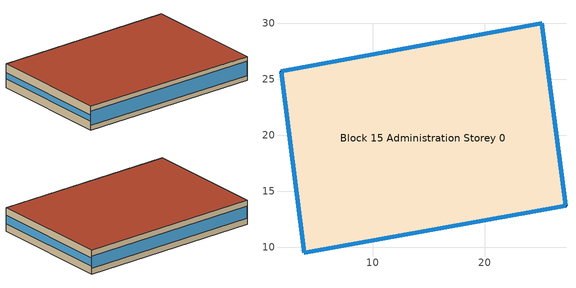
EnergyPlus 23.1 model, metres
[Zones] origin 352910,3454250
Block 15 Administration Storey 0
 floor ground (Project Floor): 25.09,30.02 27.25,13.69 3.84,9.47 1.78,25.69 z0
 wall outside (Project Wall): 1.78,25.69 3.84,9.47 27.25,13.69 25.09,30.02 1.78,25.69 z0:3
 window (Administration_west_window_construction): 1.78,25.68 3.84,9.48 z1.12:1.88
 window (Administration_south_window_construction): 3.85,9.47 27.24,13.69 z0.6:2.4
 window (Administration_east_window_construction): 27.25,13.7 25.09,30.01 z0.98:2.02
 window (Administration_north_window_construction): 25.08,30.02 1.79,25.69 z0.75:2.25
 roof outside (Project Flat Roof): 27.25,13.69 25.09,30.02 1.78,25.69 3.84,9.47 z3
[Building]
Building_1: North Axis=0; Terrain=City; Loads Convergence Tolerance Value=0.04; Temperature Convergence Tolerance Value=0.4; Solar Distribution=FullExterior; Maximum Number of Warmup Days=25; Minimum Number of Warmup Days=6
[Site:Location]
CHN Design_Conditions: Latitude=30; Longitude=114; Time Zone=8; Elevation=12
[SIZINGPERIOD:DESIGNDAY] Day of Month=21; DryBulb Temperature Range Modifier Type=DefaultMultipliers; Humidity Condition Type=Wetbulb; Barometric Pressure=101181; Rain Indicator=No; Snow Indicator=No; Daylight Saving Time Indicator=No; Sky Clearness=0; Begin Environment Reset Mode=FullResetAtBeginEnvironment
Name | Month | Day Type | Maximum DryBulb Temperature | Daily DryBulb Temperature Range | Wetbulb or DewPoint at Maximum DryBulb | Wind Speed | Wind Direction | Solar Model Indicator | ASHRAE Clear Sky Optical Depth for Beam Irradiance taub | ASHRAE Clear Sky Optical Depth for Diffuse Irradiance taud
Ann Htg 99.6% Condns DB | 1 | WinterDesignDay | -10 | 0 | -4.8 | 1 | 340 | ASHRAEClearSky | 0 | 0
Ann Clg .4% Condns DB=>MWB | 7 | SummerDesignDay | 40 | 6.6 | 27.1 | 3.5 | 220 | ASHRAETau | 0.781 | 1.413
[MATERIAL]
DefaultMaterial: Roughness=Rough; Thickness=0.1; Conductivity=0.1; Density=1000; Specific Heat=1000; Thermal Absorptance=0.9; Solar Absorptance=0.7; Visible Absorptance=0.7
[WINDOWMATERIAL:SIMPLEGLAZINGSYSTEM] UFactor=1.6; Visible Transmittance=0.6
Name | Solar Heat Gain Coefficient
Administration_east_window; Administration_south_window; Administration_west_window | 0.3
Administration_north_window | 0.35
[CONSTRUCTION]
Project Wall; Project Floor; Project Flat Roof: DefaultMaterial
Administration_east_window_construction: Administration_east_window
Administration_south_window_construction: Administration_south_window
Administration_west_window_construction: Administration_west_window
Administration_north_window_construction: Administration_north_window
[SPACE]
Block 15 Administration Storey 0_space: Zone=Block 15 Administration Storey 0; Ceiling Height=autocalculate; Volume=autocalculate; Floor Area=autocalculate; Space Type=Administration
[SPACELIST]
Administration: Block 15 Administration Storey 0_space
[ZONE]
Block 15 Administration Storey 0: Type=1; Multiplier=1; Ceiling Height=autocalculate; Volume=autocalculate; Floor Area=autocalculate; Part of Total Floor Area=Yes
[PEOPLE]
People_for_administration: Zone or ZoneList or Space or SpaceList=Administration; Number of People Schedule=SeasonalSchedule_Schedule_administration_people; Number of People Calculation Method=People/Area; People per Floor Area=0.125; Fraction Radiant=0.3; Sensible Heat Fraction=autocalculate; Activity Level Schedule=SeasonalSchedule_Schedule_administration_activity; Carbon Dioxide Generation Rate=3.82e-08; Enable ASHRAE 55 Comfort Warnings=No; Mean Radiant Temperature Calculation Type=ZoneAveraged; Clothing Insulation Calculation Method=ClothingInsulationSchedule; Cold Stress Temperature Threshold=15.56; Heat Stress Temperature Threshold=30
[LIGHTS]
Light_for_administration: Zone or ZoneList or Space or SpaceList=Administration; Schedule=SeasonalSchedule_administration_lighting; Design Level Calculation Method=Watts/Area; Watts per Zone Floor Area=8; Return Air Fraction=0; Fraction Radiant=0.32; Fraction Visible=0.25; Fraction Replaceable=1; EndUse Subcategory=General; Return Air Fraction Calculated from Plenum Temperature=No; Return Air Fraction Function of Plenum Temperature Coefficient 1=0; Return Air Fraction Function of Plenum Temperature Coefficient 2=0
[ELECTRICEQUIPMENT]
Equipment_for_administration: Zone or ZoneList or Space or SpaceList=Administration; Schedule=SeasonalSchedule_Schedule_administration_equipment; Design Level Calculation Method=Watts/Area; Watts per Zone Floor Area=15; Fraction Latent=0; Fraction Radiant=0; Fraction Lost=0; EndUse Subcategory=Electric Equipment
[DAYLIGHTING:CONTROLS]
Dlight_Block 15 Administration Storey 0: Zone or Space=Block 15 Administration Storey 0; Glare Calculation Daylighting Reference Point=Rpoint_Block 15 Administration Storey 0; Daylighting Reference Point 1=Rpoint_Block 15 Administration Storey 0; Illuminance Setpoint at Reference Point 1=300
[HVACTEMPLATE:THERMOSTAT]
Name | Heating Setpoint Schedule | Cooling Setpoint Schedule
Thermostat_for_office | SeasonalSchedule_office_heating | SeasonalSchedule_office_cooling
Thermostat_for_commercial | SeasonalSchedule_commerical_heating | SeasonalSchedule_commerical_cooling
Thermostat_for_residential | SeasonalSchedule_residential_heating | SeasonalSchedule_residential_cooling
Thermostat_for_school | SeasonalSchedule_school_heating | SeasonalSchedule_school_cooling
Thermostat_for_hospital | SeasonalSchedule_hospital_heating | SeasonalSchedule_hospital_cooling
Thermostat_for_industrial | SeasonalSchedule_Industrial_heating | SeasonalSchedule_Industrial_cooling
Thermostat_for_transport | SeasonalSchedule_transport_heating | SeasonalSchedule_transport_cooling
Thermostat_for_administration | SeasonalSchedule_administration_heating | SeasonalSchedule_administration_cooling
[HVACTEMPLATE:ZONE:IDEALLOADSAIRSYSTEM]
Block 15 Administration Storey 0: Template Thermostat=Thermostat_for_administration; Maximum Heating Supply Air Temperature=50; Minimum Cooling Supply Air Temperature=13; Maximum Heating Supply Air Humidity Ratio=0.0156; Minimum Cooling Supply Air Humidity Ratio=0.0077; Heating Limit=NoLimit; Cooling Limit=NoLimit; Dehumidification Control Type=ConstantSensibleHeatRatio; Cooling Sensible Heat Ratio=0.7; Dehumidification Setpoint=60; Humidification Control Type=None; Humidification Setpoint=30; Outdoor Air Method=DetailedSpecification; Outdoor Air Flow Rate per Person=0.00944; Outdoor Air Flow Rate per Zone Floor Area=0; Outdoor Air Flow Rate per Zone=0; Design Specification Outdoor Air Object=Ventilation_for_administration; Demand Controlled Ventilation Type=None; Outdoor Air Economizer Type=NoEconomizer; Heat Recovery Type=None; Sensible Heat Recovery Effectiveness=0.7; Latent Heat Recovery Effectiveness=0.65
[DESIGNSPECIFICATION:OUTDOORAIR]
Ventilation_for_administration: Outdoor Air Method=Flow/Person; Outdoor Air Flow per Person=0.00833333; Outdoor Air Flow per Zone Floor Area=0; Outdoor Air Flow per Zone=0; Outdoor Air Flow Air Changes per Hour=0
[SCHEDULE:DAY:HOURLY]
Schedule_administration_heating_summer_hourly; Schedule_commerical_heating_summer_hourly; Schedule_residential_heating_summer_hourly; Schedule_school_heating_summer_hourly; Schedule_hospital_heating_summer_hourly; Schedule_Industrial_heating_summer_hourly; Schedule_transport_heating_summer_hourly; Schedule_office_heating_summer_hourly: -20, -20, -20, -20, -20, -20, -20, -20, -20, -20, -20, -20, -20, -20, -20, -20, -20, -20, -20, -20, -20, -20, -20, -20
Schedule_administration_heating_winnter_weekday_hourly: 5, 5, 5, 5, 5, 5, 12, 12, 18, 20, 20, 20, 20, 20, 20, 20, 20, 20, 18, 5, 5, 5, 5, 5
Schedule_administration_heating_winnter_holiday_hourly; Schedule_school_heating_winnter_holiday_hourly: 5, 5, 5, 5, 5, 5, 5, 5, 5, 5, 5, 5, 5, 5, 5, 5, 5, 5, 5, 5, 5, 5, 5, 5
Schedule_administration_cooling_winter_hourly; Schedule_administration_cooling_summer_holiday_hourly; Schedule_commerical_cooling_winter_hourly; Schedule_residential_cooling_winter_hourly; Schedule_school_cooling_winter_hourly; Schedule_school_cooling_summer_holiday_hourly; Schedule_hospital_cooling_winter_hourly; Schedule_Industrial_cooling_winter_hourly; Schedule_transport_cooling_winter_hourly; Schedule_office_cooling_winter_hourly: 50, 50, 50, 50, 50, 50, 50, 50, 50, 50, 50, 50, 50, 50, 50, 50, 50, 50, 50, 50, 50, 50, 50, 50
Schedule_administration_cooling_summer_weekday_hourly: 50, 50, 50, 50, 50, 50, 50, 28, 26, 26, 26, 26, 26, 26, 26, 26, 26, 26, 50, 50, 50, 50, 50, 50
Schedule_administration_lighting_weekday_hourly: 0.2, 0.2, 0.2, 0.2, 0.2, 0.2, 0.2, 0.5, 0.95, 0.95, 0.95, 0.8, 0.8, 0.95, 0.95, 0.95, 0.95, 0.95, 0.3, 0.2, 0.2, 0.2, 0.2, 0.2
Schedule_administration_lighting_holiday_hourly: 0.2, 0.2, 0.2, 0.2, 0.2, 0.2, 0.2, 0.25, 0.475, 0.475, 0.475, 0.4, 0.4, 0.475, 0.475, 0.475, 0.475, 0.475, 0.2, 0.2, 0.2, 0.2, 0.2, 0.2
Schedule_administration_equipment_weekday_hourly: 0.2, 0.2, 0.2, 0.2, 0.2, 0.2, 0.2, 0.5, 0.95, 0.95, 0.95, 0.5, 0.5, 0.95, 0.95, 0.95, 0.95, 0.3, 0.2, 0.2, 0.2, 0.2, 0.2, 0.2
Schedule_administration_equipment_holiday_hourly: 0.2, 0.2, 0.2, 0.2, 0.2, 0.2, 0.2, 0.25, 0.475, 0.475, 0.475, 0.25, 0.25, 0.475, 0.475, 0.475, 0.475, 0.2, 0.2, 0.2, 0.2, 0.2, 0.2, 0.2
Schedule_administration_people_weekday_hourly: 0, 0, 0, 0, 0, 0, 0.1, 0.5, 0.95, 0.95, 0.95, 0.8, 0.8, 0.95, 0.95, 0.95, 0.95, 0.3, 0.1, 0, 0, 0, 0, 0
Schedule_administration_people_holiday_hourly: 0, 0, 0, 0, 0, 0, 0.02, 0.1, 0.19, 0.19, 0.19, 0.16, 0.16, 0.19, 0.19, 0.19, 0.19, 0.06, 0.02, 0, 0, 0, 0, 0
Schedule_administration_activity_weekday_hourly; Schedule_administration_activity_holiday_hourly: 144, 144, 144, 144, 144, 144, 144, 144, 144, 144, 144, 144, 144, 144, 144, 144, 144, 144, 144, 144, 144, 144, 144, 144
Schedule_commerical_heating_winnter_weekday_hourly; Schedule_commerical_heating_winnter_holiday_hourly: 5, 5, 5, 5, 5, 5, 12, 16, 18, 18, 18, 18, 18, 18, 18, 18, 18, 18, 18, 18, 12, 5, 5, 5
Schedule_commerical_cooling_summer_weekday_hourly; Schedule_commerical_cooling_summer_holiday_hourly: 50, 50, 50, 50, 50, 50, 50, 28, 24, 24, 24, 24, 24, 24, 24, 24, 24, 24, 24, 24, 24, 28, 50, 50
Schedule_residential_heating_winnter_weekday_hourly; Schedule_residential_heating_winnter_holiday_hourly: 18, 18, 18, 18, 18, 18, 18, -20, -20, -20, -20, -20, -20, -20, -20, -20, -20, -20, -20, -20, 18, 18, 18, 18
Schedule_residential_cooling_summer_weekday_hourly; Schedule_residential_cooling_summer_holiday_hourly: 26, 26, 26, 26, 26, 26, 26, 50, 50, 50, 50, 50, 50, 50, 50, 50, 50, 50, 50, 50, 26, 26, 26, 26
Schedule_school_heating_winnter_weekday_hourly: 5, 5, 5, 5, 5, 12, 18, 20, 20, 20, 20, 20, 20, 20, 20, 20, 20, 20, 18, 12, 5, 5, 5, 5
Schedule_school_cooling_summer_weekday_hourly: 50, 50, 50, 50, 50, 50, 28, 26, 26, 26, 26, 26, 26, 26, 26, 26, 26, 26, 50, 50, 50, 50, 50, 50
Schedule_hospital_heating_winnter_weekday_hourly; Schedule_hospital_heating_winnter_holiday_hourly: 22, 22, 22, 22, 22, 22, 22, 22, 22, 22, 22, 22, 22, 22, 22, 22, 22, 22, 22, 22, 22, 22, 22, 22
Schedule_hospital_cooling_summer_weekday_hourly; Schedule_hospital_cooling_summer_holiday_hourly: 26, 26, 26, 26, 26, 26, 26, 26, 26, 26, 26, 26, 26, 26, 26, 26, 26, 26, 26, 26, 26, 26, 26, 26
Schedule_Industrial_heating_winnter_weekday_hourly; Schedule_Industrial_heating_winnter_holiday_hourly: -20, -20, -20, -20, -20, -20, 18, 18, 18, 18, 18, 18, 18, 18, 18, 18, 18, 18, 18, -20, -20, -20, -20, -20
Schedule_Industrial_cooling_summer_weekday_hourly; Schedule_Industrial_cooling_summer_holiday_hourly: 50, 50, 50, 50, 50, 50, 50, 28, 28, 28, 28, 28, 28, 28, 28, 28, 28, 28, 28, 50, 50, 50, 50, 50
Schedule_transport_heating_winnter_weekday_hourly; Schedule_transport_heating_winnter_holiday_hourly: 18, 18, 18, 18, 18, 18, 20, 20, 20, 20, 20, 20, 20, 20, 20, 20, 20, 20, 20, 20, 20, 20, 18, 18
Schedule_transport_cooling_summer_weekday_hourly; Schedule_transport_cooling_summer_holiday_hourly: 26, 26, 26, 26, 26, 26, 26, 24, 24, 24, 25, 24, 24, 24, 24, 24, 24, 24, 24, 24, 24, 24, 26, 28
Schedule_office_heating_winnter_weekday_hourly: 5, 5, 5, 5, 5, 5, 12, 18, 20, 20, 20, 20, 20, 20, 20, 20, 20, 20, 20, 18, 12, 5, 5, 5
Schedule_office_heating_winnter_holiday_hourly: 5, 5, 5, 5, 5, 5, 5, 5, 5, 16, 16, 16, 16, 16, 16, 16, 16, 5, 5, 5, 5, 5, 5, 5
Schedule_office_cooling_summer_weekday_hourly: 50, 50, 50, 50, 50, 50, 28, 26, 26, 26, 26, 26, 26, 26, 26, 26, 26, 26, 26, 26, 50, 50, 50, 50
Schedule_office_cooling_summer_holiday_hourly: 50, 50, 50, 50, 50, 50, 50, 50, 50, 50, 50, 26, 26, 26, 26, 26, 26, 50, 50, 50, 50, 50, 50, 50
[SCHEDULE:WEEK:DAILY]
Schedule_office_heating_summer_weekly: Schedule_office_heating_summer_hourly, Schedule_office_heating_summer_hourly, Schedule_office_heating_summer_hourly, Schedule_office_heating_summer_hourly, Schedule_office_heating_summer_hourly, Schedule_office_heating_summer_hourly, Schedule_office_heating_summer_hourly, Schedule_office_heating_summer_hourly, Schedule_office_heating_summer_hourly, Schedule_office_heating_summer_hourly, Schedule_office_heating_summer_hourly, Schedule_office_heating_summer_hourly
Schedule_office_heating_winnter_weekly: Schedule_office_heating_winnter_holiday_hourly, Schedule_office_heating_winnter_weekday_hourly, Schedule_office_heating_winnter_weekday_hourly, Schedule_office_heating_winnter_weekday_hourly, Schedule_office_heating_winnter_weekday_hourly, Schedule_office_heating_winnter_weekday_hourly, Schedule_office_heating_winnter_holiday_hourly, Schedule_office_heating_winnter_holiday_hourly, Schedule_office_heating_winnter_weekday_hourly, Schedule_office_heating_winnter_weekday_hourly, Schedule_office_heating_winnter_holiday_hourly, Schedule_office_heating_winnter_holiday_hourly
Schedule_office_cooling_winnter_weekly: Schedule_office_cooling_winter_hourly, Schedule_office_cooling_winter_hourly, Schedule_office_cooling_winter_hourly, Schedule_office_cooling_winter_hourly, Schedule_office_cooling_winter_hourly, Schedule_office_cooling_winter_hourly, Schedule_office_cooling_winter_hourly, Schedule_office_cooling_winter_hourly, Schedule_office_cooling_winter_hourly, Schedule_office_cooling_winter_hourly, Schedule_office_cooling_winter_hourly, Schedule_office_cooling_winter_hourly
Schedule_office_cooling_summer_weekly: Schedule_office_cooling_summer_holiday_hourly, Schedule_office_cooling_summer_weekday_hourly, Schedule_office_cooling_summer_weekday_hourly, Schedule_office_cooling_summer_weekday_hourly, Schedule_office_cooling_summer_weekday_hourly, Schedule_office_cooling_summer_weekday_hourly, Schedule_office_cooling_summer_holiday_hourly, Schedule_office_cooling_summer_holiday_hourly, Schedule_office_cooling_summer_weekday_hourly, Schedule_office_cooling_summer_weekday_hourly, Schedule_office_cooling_summer_holiday_hourly, Schedule_office_cooling_summer_holiday_hourly
Schedule_commerical_heating_summer_weekly: Schedule_commerical_heating_summer_hourly, Schedule_commerical_heating_summer_hourly, Schedule_commerical_heating_summer_hourly, Schedule_commerical_heating_summer_hourly, Schedule_commerical_heating_summer_hourly, Schedule_commerical_heating_summer_hourly, Schedule_commerical_heating_summer_hourly, Schedule_commerical_heating_summer_hourly, Schedule_commerical_heating_summer_hourly, Schedule_commerical_heating_summer_hourly, Schedule_commerical_heating_summer_hourly, Schedule_commerical_heating_summer_hourly
Schedule_commerical_heating_winnter_weekly: Schedule_commerical_heating_winnter_holiday_hourly, Schedule_commerical_heating_winnter_weekday_hourly, Schedule_commerical_heating_winnter_weekday_hourly, Schedule_commerical_heating_winnter_weekday_hourly, Schedule_commerical_heating_winnter_weekday_hourly, Schedule_commerical_heating_winnter_weekday_hourly, Schedule_commerical_heating_winnter_holiday_hourly, Schedule_commerical_heating_winnter_holiday_hourly, Schedule_commerical_heating_winnter_weekday_hourly, Schedule_commerical_heating_winnter_weekday_hourly, Schedule_commerical_heating_winnter_holiday_hourly, Schedule_commerical_heating_winnter_holiday_hourly
Schedule_commerical_cooling_winnter_weekly: Schedule_commerical_cooling_winter_hourly, Schedule_commerical_cooling_winter_hourly, Schedule_commerical_cooling_winter_hourly, Schedule_commerical_cooling_winter_hourly, Schedule_commerical_cooling_winter_hourly, Schedule_commerical_cooling_winter_hourly, Schedule_commerical_cooling_winter_hourly, Schedule_commerical_cooling_winter_hourly, Schedule_commerical_cooling_winter_hourly, Schedule_commerical_cooling_winter_hourly, Schedule_commerical_cooling_winter_hourly, Schedule_commerical_cooling_winter_hourly
Schedule_commerical_cooling_summer_weekly: Schedule_commerical_cooling_summer_holiday_hourly, Schedule_commerical_cooling_summer_weekday_hourly, Schedule_commerical_cooling_summer_weekday_hourly, Schedule_commerical_cooling_summer_weekday_hourly, Schedule_commerical_cooling_summer_weekday_hourly, Schedule_commerical_cooling_summer_weekday_hourly, Schedule_commerical_cooling_summer_holiday_hourly, Schedule_commerical_cooling_summer_holiday_hourly, Schedule_commerical_cooling_summer_weekday_hourly, Schedule_commerical_cooling_summer_weekday_hourly, Schedule_commerical_cooling_summer_holiday_hourly, Schedule_commerical_cooling_summer_holiday_hourly
Schedule_residential_heating_summer_weekly: Schedule_residential_heating_summer_hourly, Schedule_residential_heating_summer_hourly, Schedule_residential_heating_summer_hourly, Schedule_residential_heating_summer_hourly, Schedule_residential_heating_summer_hourly, Schedule_residential_heating_summer_hourly, Schedule_residential_heating_summer_hourly, Schedule_residential_heating_summer_hourly, Schedule_residential_heating_summer_hourly, Schedule_residential_heating_summer_hourly, Schedule_residential_heating_summer_hourly, Schedule_residential_heating_summer_hourly
Schedule_residential_heating_winnter_weekly: Schedule_residential_heating_winnter_holiday_hourly, Schedule_residential_heating_winnter_weekday_hourly, Schedule_residential_heating_winnter_weekday_hourly, Schedule_residential_heating_winnter_weekday_hourly, Schedule_residential_heating_winnter_weekday_hourly, Schedule_residential_heating_winnter_weekday_hourly, Schedule_residential_heating_winnter_holiday_hourly, Schedule_residential_heating_winnter_holiday_hourly, Schedule_residential_heating_winnter_weekday_hourly, Schedule_residential_heating_winnter_weekday_hourly, Schedule_residential_heating_winnter_holiday_hourly, Schedule_residential_heating_winnter_holiday_hourly
Schedule_residential_cooling_winnter_weekly: Schedule_residential_cooling_winter_hourly, Schedule_residential_cooling_winter_hourly, Schedule_residential_cooling_winter_hourly, Schedule_residential_cooling_winter_hourly, Schedule_residential_cooling_winter_hourly, Schedule_residential_cooling_winter_hourly, Schedule_residential_cooling_winter_hourly, Schedule_residential_cooling_winter_hourly, Schedule_residential_cooling_winter_hourly, Schedule_residential_cooling_winter_hourly, Schedule_residential_cooling_winter_hourly, Schedule_residential_cooling_winter_hourly
Schedule_residential_cooling_summer_weekly: Schedule_residential_cooling_summer_holiday_hourly, Schedule_residential_cooling_summer_weekday_hourly, Schedule_residential_cooling_summer_weekday_hourly, Schedule_residential_cooling_summer_weekday_hourly, Schedule_residential_cooling_summer_weekday_hourly, Schedule_residential_cooling_summer_weekday_hourly, Schedule_residential_cooling_summer_holiday_hourly, Schedule_residential_cooling_summer_holiday_hourly, Schedule_residential_cooling_summer_weekday_hourly, Schedule_residential_cooling_summer_weekday_hourly, Schedule_residential_cooling_summer_holiday_hourly, Schedule_residential_cooling_summer_holiday_hourly
Schedule_school_heating_summer_weekly: Schedule_school_heating_summer_hourly, Schedule_school_heating_summer_hourly, Schedule_school_heating_summer_hourly, Schedule_school_heating_summer_hourly, Schedule_school_heating_summer_hourly, Schedule_school_heating_summer_hourly, Schedule_school_heating_summer_hourly, Schedule_school_heating_summer_hourly, Schedule_school_heating_summer_hourly, Schedule_school_heating_summer_hourly, Schedule_school_heating_summer_hourly, Schedule_school_heating_summer_hourly
Schedule_school_heating_winnter_weekly: Schedule_school_heating_winnter_holiday_hourly, Schedule_school_heating_winnter_weekday_hourly, Schedule_school_heating_winnter_weekday_hourly, Schedule_school_heating_winnter_weekday_hourly, Schedule_school_heating_winnter_weekday_hourly, Schedule_school_heating_winnter_weekday_hourly, Schedule_school_heating_winnter_holiday_hourly, Schedule_school_heating_winnter_holiday_hourly, Schedule_school_heating_winnter_weekday_hourly, Schedule_school_heating_winnter_weekday_hourly, Schedule_school_heating_winnter_holiday_hourly, Schedule_school_heating_winnter_holiday_hourly
Schedule_school_cooling_winnter_weekly: Schedule_school_cooling_winter_hourly, Schedule_school_cooling_winter_hourly, Schedule_school_cooling_winter_hourly, Schedule_school_cooling_winter_hourly, Schedule_school_cooling_winter_hourly, Schedule_school_cooling_winter_hourly, Schedule_school_cooling_winter_hourly, Schedule_school_cooling_winter_hourly, Schedule_school_cooling_winter_hourly, Schedule_school_cooling_winter_hourly, Schedule_school_cooling_winter_hourly, Schedule_school_cooling_winter_hourly
Schedule_school_cooling_summer_weekly: Schedule_school_cooling_summer_holiday_hourly, Schedule_school_cooling_summer_weekday_hourly, Schedule_school_cooling_summer_weekday_hourly, Schedule_school_cooling_summer_weekday_hourly, Schedule_school_cooling_summer_weekday_hourly, Schedule_school_cooling_summer_weekday_hourly, Schedule_school_cooling_summer_holiday_hourly, Schedule_school_cooling_summer_holiday_hourly, Schedule_school_cooling_summer_weekday_hourly, Schedule_school_cooling_summer_weekday_hourly, Schedule_school_cooling_summer_holiday_hourly, Schedule_school_cooling_summer_holiday_hourly
Schedule_hospital_heating_summer_weekly: Schedule_hospital_heating_summer_hourly, Schedule_hospital_heating_summer_hourly, Schedule_hospital_heating_summer_hourly, Schedule_hospital_heating_summer_hourly, Schedule_hospital_heating_summer_hourly, Schedule_hospital_heating_summer_hourly, Schedule_hospital_heating_summer_hourly, Schedule_hospital_heating_summer_hourly, Schedule_hospital_heating_summer_hourly, Schedule_hospital_heating_summer_hourly, Schedule_hospital_heating_summer_hourly, Schedule_hospital_heating_summer_hourly
Schedule_hospital_heating_winnter_weekly: Schedule_hospital_heating_winnter_holiday_hourly, Schedule_hospital_heating_winnter_weekday_hourly, Schedule_hospital_heating_winnter_weekday_hourly, Schedule_hospital_heating_winnter_weekday_hourly, Schedule_hospital_heating_winnter_weekday_hourly, Schedule_hospital_heating_winnter_weekday_hourly, Schedule_hospital_heating_winnter_holiday_hourly, Schedule_hospital_heating_winnter_holiday_hourly, Schedule_hospital_heating_winnter_weekday_hourly, Schedule_hospital_heating_winnter_weekday_hourly, Schedule_hospital_heating_winnter_holiday_hourly, Schedule_hospital_heating_winnter_holiday_hourly
Schedule_hospital_cooling_winnter_weekly: Schedule_hospital_cooling_winter_hourly, Schedule_hospital_cooling_winter_hourly, Schedule_hospital_cooling_winter_hourly, Schedule_hospital_cooling_winter_hourly, Schedule_hospital_cooling_winter_hourly, Schedule_hospital_cooling_winter_hourly, Schedule_hospital_cooling_winter_hourly, Schedule_hospital_cooling_winter_hourly, Schedule_hospital_cooling_winter_hourly, Schedule_hospital_cooling_winter_hourly, Schedule_hospital_cooling_winter_hourly, Schedule_hospital_cooling_winter_hourly
Schedule_hospital_cooling_summer_weekly: Schedule_hospital_cooling_summer_holiday_hourly, Schedule_hospital_cooling_summer_weekday_hourly, Schedule_hospital_cooling_summer_weekday_hourly, Schedule_hospital_cooling_summer_weekday_hourly, Schedule_hospital_cooling_summer_weekday_hourly, Schedule_hospital_cooling_summer_weekday_hourly, Schedule_hospital_cooling_summer_holiday_hourly, Schedule_hospital_cooling_summer_holiday_hourly, Schedule_hospital_cooling_summer_weekday_hourly, Schedule_hospital_cooling_summer_weekday_hourly, Schedule_hospital_cooling_summer_holiday_hourly, Schedule_hospital_cooling_summer_holiday_hourly
Schedule_Industrial_heating_summer_weekly: Schedule_Industrial_heating_summer_hourly, Schedule_Industrial_heating_summer_hourly, Schedule_Industrial_heating_summer_hourly, Schedule_Industrial_heating_summer_hourly, Schedule_Industrial_heating_summer_hourly, Schedule_Industrial_heating_summer_hourly, Schedule_Industrial_heating_summer_hourly, Schedule_Industrial_heating_summer_hourly, Schedule_Industrial_heating_summer_hourly, Schedule_Industrial_heating_summer_hourly, Schedule_Industrial_heating_summer_hourly, Schedule_Industrial_heating_summer_hourly
Schedule_Industrial_heating_winnter_weekly: Schedule_Industrial_heating_winnter_holiday_hourly, Schedule_Industrial_heating_winnter_weekday_hourly, Schedule_Industrial_heating_winnter_weekday_hourly, Schedule_Industrial_heating_winnter_weekday_hourly, Schedule_Industrial_heating_winnter_weekday_hourly, Schedule_Industrial_heating_winnter_weekday_hourly, Schedule_Industrial_heating_winnter_holiday_hourly, Schedule_Industrial_heating_winnter_holiday_hourly, Schedule_Industrial_heating_winnter_weekday_hourly, Schedule_Industrial_heating_winnter_weekday_hourly, Schedule_Industrial_heating_winnter_holiday_hourly, Schedule_Industrial_heating_winnter_holiday_hourly
Schedule_Industrial_cooling_winnter_weekly: Schedule_Industrial_cooling_winter_hourly, Schedule_Industrial_cooling_winter_hourly, Schedule_Industrial_cooling_winter_hourly, Schedule_Industrial_cooling_winter_hourly, Schedule_Industrial_cooling_winter_hourly, Schedule_Industrial_cooling_winter_hourly, Schedule_Industrial_cooling_winter_hourly, Schedule_Industrial_cooling_winter_hourly, Schedule_Industrial_cooling_winter_hourly, Schedule_Industrial_cooling_winter_hourly, Schedule_Industrial_cooling_winter_hourly, Schedule_Industrial_cooling_winter_hourly
Schedule_Industrial_cooling_summer_weekly: Schedule_Industrial_cooling_summer_holiday_hourly, Schedule_Industrial_cooling_summer_weekday_hourly, Schedule_Industrial_cooling_summer_weekday_hourly, Schedule_Industrial_cooling_summer_weekday_hourly, Schedule_Industrial_cooling_summer_weekday_hourly, Schedule_Industrial_cooling_summer_weekday_hourly, Schedule_Industrial_cooling_summer_holiday_hourly, Schedule_Industrial_cooling_summer_holiday_hourly, Schedule_Industrial_cooling_summer_weekday_hourly, Schedule_Industrial_cooling_summer_weekday_hourly, Schedule_Industrial_cooling_summer_holiday_hourly, Schedule_Industrial_cooling_summer_holiday_hourly
Schedule_administration_heating_summer_weekly: Schedule_administration_heating_summer_hourly, Schedule_administration_heating_summer_hourly, Schedule_administration_heating_summer_hourly, Schedule_administration_heating_summer_hourly, Schedule_administration_heating_summer_hourly, Schedule_administration_heating_summer_hourly, Schedule_administration_heating_summer_hourly, Schedule_administration_heating_summer_hourly, Schedule_administration_heating_summer_hourly, Schedule_administration_heating_summer_hourly, Schedule_administration_heating_summer_hourly, Schedule_administration_heating_summer_hourly
Schedule_administration_heating_winnter_weekly: Schedule_administration_heating_winnter_holiday_hourly, Schedule_administration_heating_winnter_weekday_hourly, Schedule_administration_heating_winnter_weekday_hourly, Schedule_administration_heating_winnter_weekday_hourly, Schedule_administration_heating_winnter_weekday_hourly, Schedule_administration_heating_winnter_weekday_hourly, Schedule_administration_heating_winnter_holiday_hourly, Schedule_administration_heating_winnter_holiday_hourly, Schedule_administration_heating_winnter_weekday_hourly, Schedule_administration_heating_winnter_weekday_hourly, Schedule_administration_heating_winnter_holiday_hourly, Schedule_administration_heating_winnter_holiday_hourly
Schedule_administration_cooling_winnter_weekly: Schedule_administration_cooling_winter_hourly, Schedule_administration_cooling_winter_hourly, Schedule_administration_cooling_winter_hourly, Schedule_administration_cooling_winter_hourly, Schedule_administration_cooling_winter_hourly, Schedule_administration_cooling_winter_hourly, Schedule_administration_cooling_winter_hourly, Schedule_administration_cooling_winter_hourly, Schedule_administration_cooling_winter_hourly, Schedule_administration_cooling_winter_hourly, Schedule_administration_cooling_winter_hourly, Schedule_administration_cooling_winter_hourly
Schedule_administration_cooling_summer_weekly: Schedule_administration_cooling_summer_holiday_hourly, Schedule_administration_cooling_summer_weekday_hourly, Schedule_administration_cooling_summer_weekday_hourly, Schedule_administration_cooling_summer_weekday_hourly, Schedule_administration_cooling_summer_weekday_hourly, Schedule_administration_cooling_summer_weekday_hourly, Schedule_administration_cooling_summer_holiday_hourly, Schedule_administration_cooling_summer_holiday_hourly, Schedule_administration_cooling_summer_weekday_hourly, Schedule_administration_cooling_summer_weekday_hourly, Schedule_administration_cooling_summer_holiday_hourly, Schedule_administration_cooling_summer_holiday_hourly
Schedule_administration_lighting_weekly: Schedule_administration_lighting_holiday_hourly, Schedule_administration_lighting_weekday_hourly, Schedule_administration_lighting_weekday_hourly, Schedule_administration_lighting_weekday_hourly, Schedule_administration_lighting_weekday_hourly, Schedule_administration_lighting_weekday_hourly, Schedule_administration_lighting_holiday_hourly, Schedule_administration_lighting_holiday_hourly, Schedule_administration_lighting_weekday_hourly, Schedule_administration_lighting_weekday_hourly, Schedule_administration_lighting_holiday_hourly, Schedule_administration_lighting_holiday_hourly
Schedule_administration_equipment_weekly: Schedule_administration_equipment_holiday_hourly, Schedule_administration_equipment_weekday_hourly, Schedule_administration_equipment_weekday_hourly, Schedule_administration_equipment_weekday_hourly, Schedule_administration_equipment_weekday_hourly, Schedule_administration_equipment_weekday_hourly, Schedule_administration_equipment_holiday_hourly, Schedule_administration_equipment_holiday_hourly, Schedule_administration_equipment_weekday_hourly, Schedule_administration_equipment_weekday_hourly, Schedule_administration_equipment_holiday_hourly, Schedule_administration_equipment_holiday_hourly
Schedule_administration_people_weekly: Schedule_administration_people_holiday_hourly, Schedule_administration_people_weekday_hourly, Schedule_administration_people_weekday_hourly, Schedule_administration_people_weekday_hourly, Schedule_administration_people_weekday_hourly, Schedule_administration_people_weekday_hourly, Schedule_administration_people_holiday_hourly, Schedule_administration_people_holiday_hourly, Schedule_administration_people_weekday_hourly, Schedule_administration_people_weekday_hourly, Schedule_administration_people_holiday_hourly, Schedule_administration_people_holiday_hourly
Schedule_administration_activity_weekly: Schedule_administration_activity_holiday_hourly, Schedule_administration_activity_weekday_hourly, Schedule_administration_activity_weekday_hourly, Schedule_administration_activity_weekday_hourly, Schedule_administration_activity_weekday_hourly, Schedule_administration_activity_weekday_hourly, Schedule_administration_activity_holiday_hourly, Schedule_administration_activity_holiday_hourly, Schedule_administration_activity_weekday_hourly, Schedule_administration_activity_weekday_hourly, Schedule_administration_activity_holiday_hourly, Schedule_administration_activity_holiday_hourly
Schedule_transport_heating_summer_weekly: Schedule_transport_heating_summer_hourly, Schedule_transport_heating_summer_hourly, Schedule_transport_heating_summer_hourly, Schedule_transport_heating_summer_hourly, Schedule_transport_heating_summer_hourly, Schedule_transport_heating_summer_hourly, Schedule_transport_heating_summer_hourly, Schedule_transport_heating_summer_hourly, Schedule_transport_heating_summer_hourly, Schedule_transport_heating_summer_hourly, Schedule_transport_heating_summer_hourly, Schedule_transport_heating_summer_hourly
Schedule_transport_heating_winnter_weekly: Schedule_transport_heating_winnter_holiday_hourly, Schedule_transport_heating_winnter_weekday_hourly, Schedule_transport_heating_winnter_weekday_hourly, Schedule_transport_heating_winnter_weekday_hourly, Schedule_transport_heating_winnter_weekday_hourly, Schedule_transport_heating_winnter_weekday_hourly, Schedule_transport_heating_winnter_holiday_hourly, Schedule_transport_heating_winnter_holiday_hourly, Schedule_transport_heating_winnter_weekday_hourly, Schedule_transport_heating_winnter_weekday_hourly, Schedule_transport_heating_winnter_holiday_hourly, Schedule_transport_heating_winnter_holiday_hourly
Schedule_transport_cooling_winnter_weekly: Schedule_transport_cooling_winter_hourly, Schedule_transport_cooling_winter_hourly, Schedule_transport_cooling_winter_hourly, Schedule_transport_cooling_winter_hourly, Schedule_transport_cooling_winter_hourly, Schedule_transport_cooling_winter_hourly, Schedule_transport_cooling_winter_hourly, Schedule_transport_cooling_winter_hourly, Schedule_transport_cooling_winter_hourly, Schedule_transport_cooling_winter_hourly, Schedule_transport_cooling_winter_hourly, Schedule_transport_cooling_winter_hourly
Schedule_transport_cooling_summer_weekly: Schedule_transport_cooling_summer_holiday_hourly, Schedule_transport_cooling_summer_weekday_hourly, Schedule_transport_cooling_summer_weekday_hourly, Schedule_transport_cooling_summer_weekday_hourly, Schedule_transport_cooling_summer_weekday_hourly, Schedule_transport_cooling_summer_weekday_hourly, Schedule_transport_cooling_summer_holiday_hourly, Schedule_transport_cooling_summer_holiday_hourly, Schedule_transport_cooling_summer_weekday_hourly, Schedule_transport_cooling_summer_weekday_hourly, Schedule_transport_cooling_summer_holiday_hourly, Schedule_transport_cooling_summer_holiday_hourly
[SCHEDULE:YEAR]
SeasonalSchedule_office_heating: Schedule_office_heating_winnter_weekly, 1, 1, 3, 31, Schedule_office_heating_summer_weekly, 4, 1, 11, 30, Schedule_office_heating_winnter_weekly, 12, 1, 12, 31
SeasonalSchedule_office_cooling: Schedule_office_cooling_winnter_weekly, 1, 1, 5, 31, Schedule_office_cooling_summer_weekly, 6, 1, 9, 30, Schedule_office_cooling_winnter_weekly, 10, 1, 12, 31
SeasonalSchedule_commerical_heating: Schedule_commerical_heating_winnter_weekly, 1, 1, 3, 31, Schedule_commerical_heating_summer_weekly, 4, 1, 11, 30, Schedule_commerical_heating_winnter_weekly, 12, 1, 12, 31
SeasonalSchedule_commerical_cooling: Schedule_commerical_cooling_winnter_weekly, 1, 1, 5, 31, Schedule_commerical_cooling_summer_weekly, 6, 1, 9, 30, Schedule_commerical_cooling_winnter_weekly, 10, 1, 12, 31
SeasonalSchedule_residential_heating: Schedule_residential_heating_winnter_weekly, 1, 1, 3, 31, Schedule_residential_heating_summer_weekly, 4, 1, 11, 30, Schedule_residential_heating_winnter_weekly, 12, 1, 12, 31
SeasonalSchedule_residential_cooling: Schedule_residential_cooling_winnter_weekly, 1, 1, 5, 31, Schedule_residential_cooling_summer_weekly, 6, 1, 9, 30, Schedule_residential_cooling_winnter_weekly, 10, 1, 12, 31
SeasonalSchedule_school_heating: Schedule_school_heating_winnter_weekly, 1, 1, 3, 31, Schedule_school_heating_summer_weekly, 4, 1, 11, 30, Schedule_school_heating_winnter_weekly, 12, 1, 12, 31
SeasonalSchedule_school_cooling: Schedule_school_cooling_winnter_weekly, 1, 1, 5, 31, Schedule_school_cooling_summer_weekly, 6, 1, 9, 30, Schedule_school_cooling_winnter_weekly, 10, 1, 12, 31
SeasonalSchedule_hospital_heating: Schedule_hospital_heating_winnter_weekly, 1, 1, 3, 31, Schedule_hospital_heating_summer_weekly, 4, 1, 11, 30, Schedule_hospital_heating_winnter_weekly, 12, 1, 12, 31
SeasonalSchedule_hospital_cooling: Schedule_hospital_cooling_winnter_weekly, 1, 1, 5, 31, Schedule_hospital_cooling_summer_weekly, 6, 1, 9, 30, Schedule_hospital_cooling_winnter_weekly, 10, 1, 12, 31
SeasonalSchedule_Industrial_heating: Schedule_Industrial_heating_winnter_weekly, 1, 1, 3, 31, Schedule_Industrial_heating_summer_weekly, 4, 1, 11, 30, Schedule_Industrial_heating_winnter_weekly, 12, 1, 12, 31
SeasonalSchedule_Industrial_cooling: Schedule_Industrial_cooling_winnter_weekly, 1, 1, 5, 31, Schedule_Industrial_cooling_summer_weekly, 6, 1, 9, 30, Schedule_Industrial_cooling_winnter_weekly, 10, 1, 12, 31
SeasonalSchedule_transport_heating: Schedule_transport_heating_winnter_weekly, 1, 1, 3, 31, Schedule_transport_heating_summer_weekly, 4, 1, 11, 30, Schedule_transport_heating_winnter_weekly, 12, 1, 12, 31
SeasonalSchedule_transport_cooling: Schedule_transport_cooling_winnter_weekly, 1, 1, 5, 31, Schedule_transport_cooling_summer_weekly, 6, 1, 9, 30, Schedule_transport_cooling_winnter_weekly, 10, 1, 12, 31
SeasonalSchedule_administration_heating: Schedule_administration_heating_winnter_weekly, 1, 1, 3, 31, Schedule_administration_heating_summer_weekly, 4, 1, 11, 30, Schedule_administration_heating_winnter_weekly, 12, 1, 12, 31
SeasonalSchedule_administration_cooling: Schedule_administration_cooling_winnter_weekly, 1, 1, 5, 31, Schedule_administration_cooling_summer_weekly, 6, 1, 9, 30, Schedule_administration_cooling_winnter_weekly, 10, 1, 12, 31
SeasonalSchedule_administration_lighting: Schedule_administration_lighting_weekly, 1, 1, 12, 31
SeasonalSchedule_Schedule_administration_equipment: Schedule_administration_equipment_weekly, 1, 1, 12, 31
SeasonalSchedule_Schedule_administration_people: Schedule_administration_people_weekly, 1, 1, 12, 31
SeasonalSchedule_Schedule_administration_activity: Schedule_administration_activity_weekly, 1, 1, 12, 31
